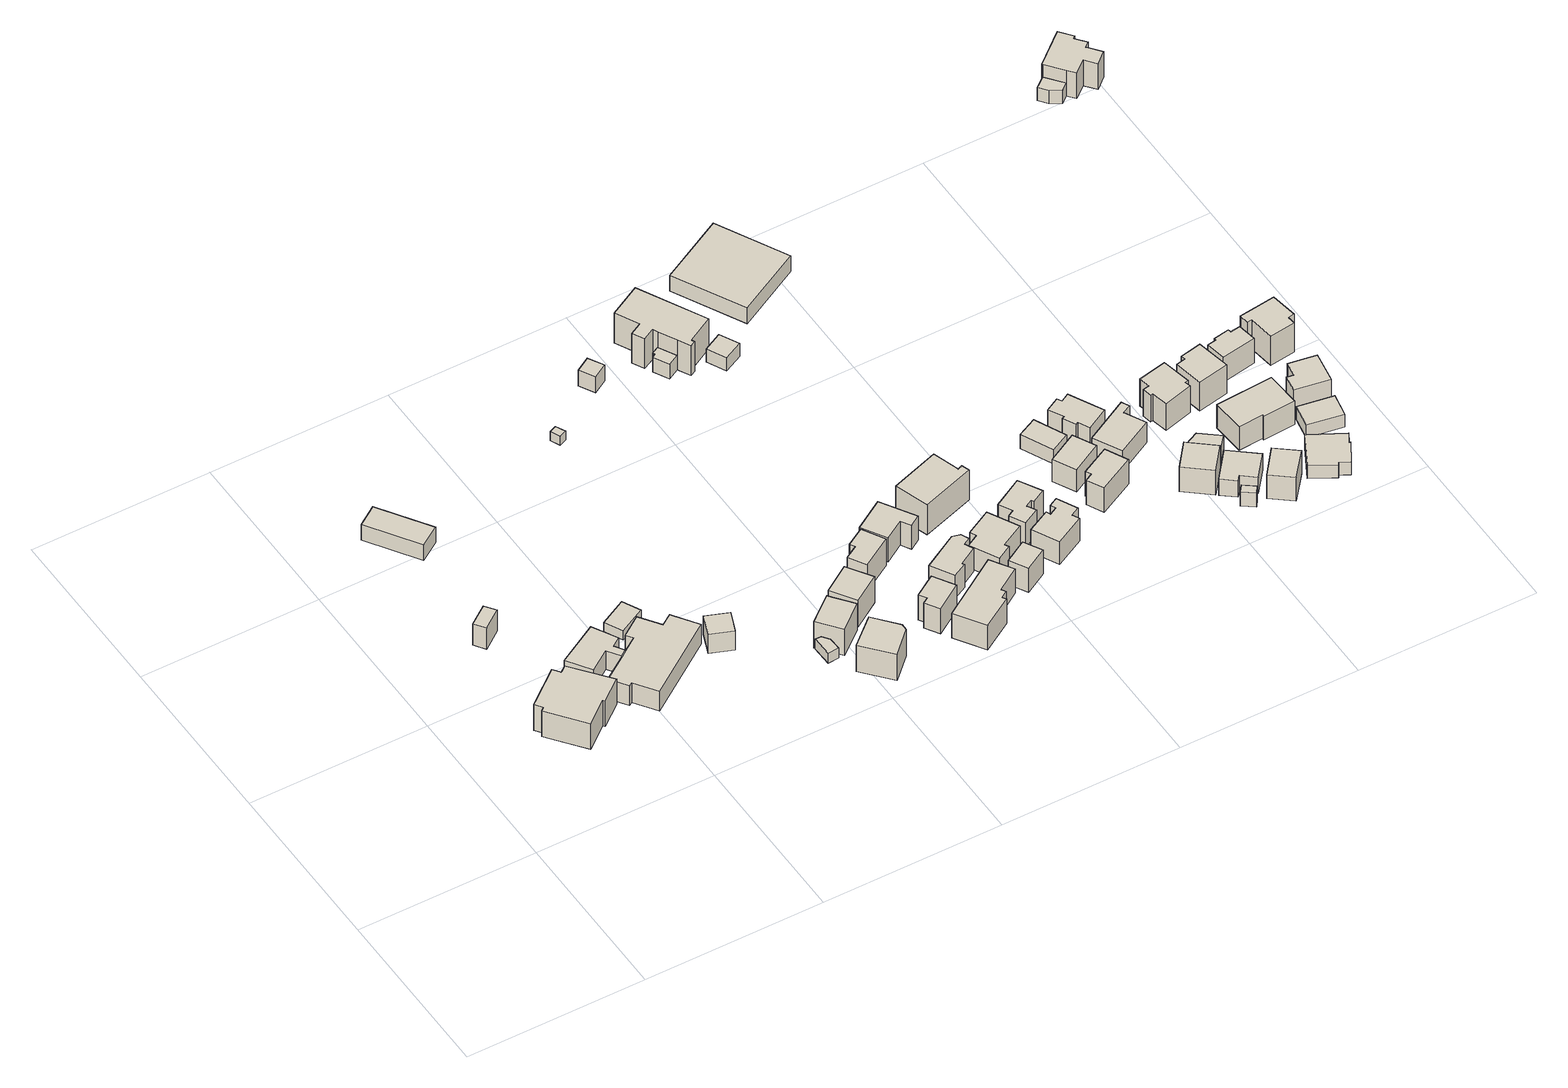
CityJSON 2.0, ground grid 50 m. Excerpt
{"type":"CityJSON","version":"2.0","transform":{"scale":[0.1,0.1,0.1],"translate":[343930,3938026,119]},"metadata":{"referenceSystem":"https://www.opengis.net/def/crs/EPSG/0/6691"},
"CityObjects":{
"building1":{"type":"Building","attributes":{"measuredHeight":7.7,"BuildingIDAttribute.prefecture":"14","BuildingIDAttribute.city":"14151","BuildingDetailAttribute.surveyYear":2015,"BuildingLandSlideRiskAttribute.description":"1","BuildingLandSlideRiskAttribute.areaType":"1"},"geometry":[{"type":"Solid","lod":"1","boundaries":[[[[0,1,2,3]],[[2,4,5,3]],[[1,6,4,2]],[[0,7,6,1]],[[3,5,7,0]],[[4,6,7,5]]]]}]},
"building2":{"type":"Building","attributes":{"usage":"411","measuredHeight":11.9,"storeysAboveGround":2,"BuildingIDAttribute.prefecture":"14","BuildingIDAttribute.city":"14151","BuildingDetailAttribute.totalFloorArea":405.94,"BuildingDetailAttribute.buildingFootprintArea":202.97,"BuildingDetailAttribute.buildingStructureType":"601","BuildingDetailAttribute.buildingStructureOrgType":"1","BuildingDetailAttribute.orgUsage":"10","BuildingDetailAttribute.surveyYear":2015,"BuildingLandSlideRiskAttribute.description":"1","BuildingLandSlideRiskAttribute.areaType":"1"},"geometry":[{"type":"Solid","lod":"1","boundaries":[[[[8,9,10,11,12,13,14,15,16,17]],[[16,18,19,17]],[[15,20,18,16]],[[14,21,20,15]],[[13,22,21,14]],[[12,23,22,13]],[[11,24,23,12]],[[10,25,24,11]],[[9,26,25,10]],[[8,27,26,9]],[[17,19,27,8]],[[18,20,21,22,23,24,25,26,27,19]]]]}]},
"building3":{"type":"Building","attributes":{"measuredHeight":5.8,"BuildingIDAttribute.prefecture":"14","BuildingIDAttribute.city":"14151","BuildingDetailAttribute.surveyYear":2015,"BuildingLandSlideRiskAttribute.description":"1","BuildingLandSlideRiskAttribute.areaType":"1"},"geometry":[{"type":"Solid","lod":"1","boundaries":[[[[28,29,30,31]],[[30,32,33,31]],[[29,34,32,30]],[[28,35,34,29]],[[31,33,35,28]],[[32,34,35,33]]]]}]},
"building4":{"type":"Building","attributes":{"usage":"411","measuredHeight":8,"storeysAboveGround":1,"BuildingIDAttribute.prefecture":"14","BuildingIDAttribute.city":"14151","BuildingDetailAttribute.totalFloorArea":80.22,"BuildingDetailAttribute.buildingFootprintArea":80.22,"BuildingDetailAttribute.buildingStructureType":"601","BuildingDetailAttribute.buildingStructureOrgType":"1","BuildingDetailAttribute.orgUsage":"10","BuildingDetailAttribute.surveyYear":2015,"BuildingLandSlideRiskAttribute.description":"1","BuildingLandSlideRiskAttribute.areaType":"1"},"geometry":[{"type":"Solid","lod":"1","boundaries":[[[[36,37,38,39,40,41,42,43]],[[42,44,45,43]],[[41,46,44,42]],[[40,47,46,41]],[[39,48,47,40]],[[38,49,48,39]],[[37,50,49,38]],[[36,51,50,37]],[[43,45,51,36]],[[44,46,47,48,49,50,51,45]]]]}]},
"building5":{"type":"Building","attributes":{"usage":"411","measuredHeight":11.6,"storeysAboveGround":2,"BuildingIDAttribute.prefecture":"14","BuildingIDAttribute.city":"14151","BuildingDetailAttribute.totalFloorArea":546.49,"BuildingDetailAttribute.buildingFootprintArea":273.24,"BuildingDetailAttribute.buildingStructureType":"601","BuildingDetailAttribute.buildingStructureOrgType":"1","BuildingDetailAttribute.orgUsage":"10","BuildingDetailAttribute.surveyYear":2015,"BuildingLandSlideRiskAttribute.description":"1","BuildingLandSlideRiskAttribute.areaType":"1"},"geometry":[{"type":"Solid","lod":"1","boundaries":[[[[52,53,54,55,56,57,58,59,60,61,62,63]],[[62,64,65,63]],[[61,66,64,62]],[[60,67,66,61]],[[59,68,67,60]],[[58,69,68,59]],[[57,70,69,58]],[[56,71,70,57]],[[55,72,71,56]],[[54,73,72,55]],[[53,74,73,54]],[[52,75,74,53]],[[63,65,75,52]],[[64,66,67,68,69,70,71,72,73,74,75,65]]]]}]},
"building6":{"type":"Building","attributes":{"usage":"411","measuredHeight":3.5,"storeysAboveGround":1,"BuildingIDAttribute.prefecture":"14","BuildingIDAttribute.city":"14151","BuildingDetailAttribute.totalFloorArea":38.05,"BuildingDetailAttribute.buildingFootprintArea":38.05,"BuildingDetailAttribute.buildingStructureType":"601","BuildingDetailAttribute.buildingStructureOrgType":"1","BuildingDetailAttribute.orgUsage":"10","BuildingDetailAttribute.surveyYear":2015,"BuildingLandSlideRiskAttribute.description":"1","BuildingLandSlideRiskAttribute.areaType":"1"},"geometry":[{"type":"Solid","lod":"1","boundaries":[[[[76,77,78,79]],[[78,80,81,79]],[[77,82,80,78]],[[76,83,82,77]],[[79,81,83,76]],[[80,82,83,81]]]]}]},
"building7":{"type":"Building","attributes":{"usage":"411","measuredHeight":6.8,"storeysAboveGround":1,"BuildingIDAttribute.prefecture":"14","BuildingIDAttribute.city":"14151","BuildingDetailAttribute.totalFloorArea":33.89,"BuildingDetailAttribute.buildingFootprintArea":33.89,"BuildingDetailAttribute.buildingStructureType":"601","BuildingDetailAttribute.buildingStructureOrgType":"1","BuildingDetailAttribute.orgUsage":"10","BuildingDetailAttribute.surveyYear":2015,"BuildingLandSlideRiskAttribute.description":"1","BuildingLandSlideRiskAttribute.areaType":"1"},"geometry":[{"type":"Solid","lod":"1","boundaries":[[[[84,85,86,87]],[[86,88,89,87]],[[85,90,88,86]],[[84,91,90,85]],[[87,89,91,84]],[[88,90,91,89]]]]}]},
"building8":{"type":"Building","attributes":{"BuildingIDAttribute.prefecture":"14","BuildingIDAttribute.city":"14151","BuildingDetailAttribute.surveyYear":2015,"BuildingLandSlideRiskAttribute.description":"1","BuildingLandSlideRiskAttribute.areaType":"1"},"geometry":[{"type":"Solid","lod":"1","boundaries":[[[[92,93,94,95]],[[94,96,97,95]],[[93,98,96,94]],[[92,99,98,93]],[[95,97,99,92]],[[96,98,99,97]]]]}]},
"building9":{"type":"Building","attributes":{"usage":"411","measuredHeight":4.2,"storeysAboveGround":2,"BuildingIDAttribute.prefecture":"14","BuildingIDAttribute.city":"14151","BuildingDetailAttribute.totalFloorArea":22.21,"BuildingDetailAttribute.buildingFootprintArea":11.1,"BuildingDetailAttribute.buildingStructureType":"601","BuildingDetailAttribute.buildingStructureOrgType":"1","BuildingDetailAttribute.orgUsage":"10","BuildingDetailAttribute.surveyYear":2015,"BuildingLandSlideRiskAttribute.description":"1","BuildingLandSlideRiskAttribute.areaType":"1"},"geometry":[{"type":"Solid","lod":"1","boundaries":[[[[100,101,102,103,104]],[[103,105,106,104]],[[102,107,105,103]],[[101,108,107,102]],[[100,109,108,101]],[[104,106,109,100]],[[105,107,108,109,106]]]]}]},
"building10":{"type":"Building","attributes":{"usage":"411","measuredHeight":9.8,"storeysAboveGround":2,"BuildingIDAttribute.prefecture":"14","BuildingIDAttribute.city":"14151","BuildingDetailAttribute.totalFloorArea":120.68,"BuildingDetailAttribute.buildingFootprintArea":60.34,"BuildingDetailAttribute.buildingStructureType":"601","BuildingDetailAttribute.buildingStructureOrgType":"1","BuildingDetailAttribute.orgUsage":"10","BuildingDetailAttribute.surveyYear":2015,"BuildingLandSlideRiskAttribute.description":"1","BuildingLandSlideRiskAttribute.areaType":"1"},"geometry":[{"type":"Solid","lod":"1","boundaries":[[[[110,111,112,113]],[[112,114,115,113]],[[111,116,114,112]],[[110,117,116,111]],[[113,115,117,110]],[[114,116,117,115]]]]}]},
"building11":{"type":"Building","attributes":{"usage":"411","measuredHeight":11.9,"storeysAboveGround":3,"BuildingIDAttribute.prefecture":"14","BuildingIDAttribute.city":"14151","BuildingDetailAttribute.totalFloorArea":209.14,"BuildingDetailAttribute.buildingFootprintArea":69.71,"BuildingDetailAttribute.buildingStructureType":"601","BuildingDetailAttribute.buildingStructureOrgType":"1","BuildingDetailAttribute.orgUsage":"10","BuildingDetailAttribute.surveyYear":2015,"BuildingLandSlideRiskAttribute.description":"1","BuildingLandSlideRiskAttribute.areaType":"1"},"geometry":[{"type":"Solid","lod":"1","boundaries":[[[[118,119,120,121,122]],[[121,123,124,122]],[[120,125,123,121]],[[119,126,125,120]],[[118,127,126,119]],[[122,124,127,118]],[[123,125,126,127,124]]]]}]},
"building12":{"type":"Building","attributes":{"measuredHeight":5.9,"BuildingIDAttribute.prefecture":"14","BuildingIDAttribute.city":"14151","BuildingDetailAttribute.surveyYear":2015,"BuildingLandSlideRiskAttribute.description":"1","BuildingLandSlideRiskAttribute.areaType":"1"},"geometry":[{"type":"Solid","lod":"1","boundaries":[[[[128,129,130,131]],[[130,132,133,131]],[[129,134,132,130]],[[128,135,134,129]],[[131,133,135,128]],[[132,134,135,133]]]]}]},
"building13":{"type":"Building","attributes":{"usage":"411","measuredHeight":9.7,"storeysAboveGround":2,"BuildingIDAttribute.prefecture":"14","BuildingIDAttribute.city":"14151","BuildingDetailAttribute.totalFloorArea":121.73,"BuildingDetailAttribute.buildingFootprintArea":60.87,"BuildingDetailAttribute.buildingStructureType":"601","BuildingDetailAttribute.buildingStructureOrgType":"1","BuildingDetailAttribute.orgUsage":"10","BuildingDetailAttribute.surveyYear":2015,"BuildingLandSlideRiskAttribute.description":"1","BuildingLandSlideRiskAttribute.areaType":"1"},"geometry":[{"type":"Solid","lod":"1","boundaries":[[[[136,137,138,139]],[[138,140,141,139]],[[137,142,140,138]],[[136,143,142,137]],[[139,141,143,136]],[[140,142,143,141]]]]}]},
"building14":{"type":"Building","attributes":{"measuredHeight":10.7,"BuildingIDAttribute.prefecture":"14","BuildingIDAttribute.city":"14151","BuildingDetailAttribute.surveyYear":2015,"BuildingLandSlideRiskAttribute.description":"1","BuildingLandSlideRiskAttribute.areaType":"1"},"geometry":[{"type":"Solid","lod":"1","boundaries":[[[[144,145,146,147,148,149]],[[148,150,151,149]],[[147,152,150,148]],[[146,153,152,147]],[[145,154,153,146]],[[144,155,154,145]],[[149,151,155,144]],[[150,152,153,154,155,151]]]]}]},
"building15":{"type":"Building","attributes":{"usage":"411","measuredHeight":10.6,"storeysAboveGround":2,"BuildingIDAttribute.prefecture":"14","BuildingIDAttribute.city":"14151","BuildingDetailAttribute.totalFloorArea":87.81,"BuildingDetailAttribute.buildingFootprintArea":43.9,"BuildingDetailAttribute.buildingStructureType":"601","BuildingDetailAttribute.buildingStructureOrgType":"1","BuildingDetailAttribute.orgUsage":"10","BuildingDetailAttribute.surveyYear":2015,"BuildingLandSlideRiskAttribute.description":"1","BuildingLandSlideRiskAttribute.areaType":"1"},"geometry":[{"type":"Solid","lod":"1","boundaries":[[[[156,157,158,159,160,161]],[[160,162,163,161]],[[159,164,162,160]],[[158,165,164,159]],[[157,166,165,158]],[[156,167,166,157]],[[161,163,167,156]],[[162,164,165,166,167,163]]]]}]},
"building16":{"type":"Building","attributes":{"usage":"411","measuredHeight":9.8,"storeysAboveGround":1,"BuildingIDAttribute.prefecture":"14","BuildingIDAttribute.city":"14151","BuildingDetailAttribute.totalFloorArea":45.26,"BuildingDetailAttribute.buildingFootprintArea":45.26,"BuildingDetailAttribute.buildingStructureType":"601","BuildingDetailAttribute.buildingStructureOrgType":"1","BuildingDetailAttribute.orgUsage":"10","BuildingDetailAttribute.surveyYear":2015},"geometry":[{"type":"Solid","lod":"1","boundaries":[[[[168,169,170,171,172,173]],[[172,174,175,173]],[[171,176,174,172]],[[170,177,176,171]],[[169,178,177,170]],[[168,179,178,169]],[[173,175,179,168]],[[174,176,177,178,179,175]]]]}]},
"building17":{"type":"Building","attributes":{"usage":"401","measuredHeight":10.9,"storeysAboveGround":2,"BuildingIDAttribute.prefecture":"14","BuildingIDAttribute.city":"14151","BuildingDetailAttribute.totalFloorArea":369.86,"BuildingDetailAttribute.buildingFootprintArea":184.93,"BuildingDetailAttribute.buildingStructureType":"601","BuildingDetailAttribute.buildingStructureOrgType":"1","BuildingDetailAttribute.orgUsage":"61","BuildingDetailAttribute.surveyYear":2015,"BuildingLandSlideRiskAttribute.description":"1","BuildingLandSlideRiskAttribute.areaType":"1"},"geometry":[{"type":"Solid","lod":"1","boundaries":[[[[180,181,149,148,182,183,184,185,186,187,188,189]],[[188,190,191,189]],[[187,192,190,188]],[[186,193,192,187]],[[185,194,193,186]],[[184,195,194,185]],[[183,196,195,184]],[[182,197,196,183]],[[148,198,197,182]],[[149,199,198,148]],[[181,200,199,149]],[[180,201,200,181]],[[189,191,201,180]],[[190,192,193,194,195,196,197,198,199,200,201,191]]]]}]},
"building18":{"type":"Building","attributes":{"usage":"401","measuredHeight":9.5,"storeysAboveGround":2,"BuildingIDAttribute.prefecture":"14","BuildingIDAttribute.city":"14151","BuildingDetailAttribute.totalFloorArea":289.42,"BuildingDetailAttribute.buildingFootprintArea":144.71,"BuildingDetailAttribute.buildingStructureType":"601","BuildingDetailAttribute.buildingStructureOrgType":"1","BuildingDetailAttribute.orgUsage":"61","BuildingDetailAttribute.surveyYear":2015,"BuildingLandSlideRiskAttribute.description":"1","BuildingLandSlideRiskAttribute.areaType":"1"},"geometry":[{"type":"Solid","lod":"1","boundaries":[[[[202,203,204,205,206,207,208,209]],[[208,210,211,209]],[[207,212,210,208]],[[206,213,212,207]],[[205,214,213,206]],[[204,215,214,205]],[[203,216,215,204]],[[202,217,216,203]],[[209,211,217,202]],[[210,212,213,214,215,216,217,211]]]]}]},
"building19":{"type":"Building","attributes":{"usage":"411","measuredHeight":9.2,"storeysAboveGround":2,"BuildingIDAttribute.prefecture":"14","BuildingIDAttribute.city":"14151","BuildingDetailAttribute.totalFloorArea":146.55,"BuildingDetailAttribute.buildingFootprintArea":73.28,"BuildingDetailAttribute.buildingStructureType":"601","BuildingDetailAttribute.buildingStructureOrgType":"1","BuildingDetailAttribute.orgUsage":"10","BuildingDetailAttribute.surveyYear":2015,"BuildingLandSlideRiskAttribute.description":"1","BuildingLandSlideRiskAttribute.areaType":"1"},"geometry":[{"type":"Solid","lod":"1","boundaries":[[[[218,219,220,221,222,223]],[[222,224,225,223]],[[221,226,224,222]],[[220,227,226,221]],[[219,228,227,220]],[[218,229,228,219]],[[223,225,229,218]],[[224,226,227,228,229,225]]]]}]},
"building20":{"type":"Building","attributes":{"measuredHeight":4.8,"BuildingIDAttribute.prefecture":"14","BuildingIDAttribute.city":"14151","BuildingDetailAttribute.surveyYear":2015,"BuildingLandSlideRiskAttribute.description":"1","BuildingLandSlideRiskAttribute.areaType":"1"},"geometry":[{"type":"Solid","lod":"1","boundaries":[[[[230,231,232,233]],[[232,234,235,233]],[[231,236,234,232]],[[230,237,236,231]],[[233,235,237,230]],[[234,236,237,235]]]]}]},
"building21":{"type":"Building","attributes":{"usage":"411","measuredHeight":8.6,"storeysAboveGround":2,"BuildingIDAttribute.prefecture":"14","BuildingIDAttribute.city":"14151","BuildingDetailAttribute.totalFloorArea":111.15,"BuildingDetailAttribute.buildingFootprintArea":55.57,"BuildingDetailAttribute.buildingStructureType":"601","BuildingDetailAttribute.buildingStructureOrgType":"1","BuildingDetailAttribute.orgUsage":"10","BuildingDetailAttribute.surveyYear":2015,"BuildingLandSlideRiskAttribute.description":"1","BuildingLandSlideRiskAttribute.areaType":"1"},"geometry":[{"type":"Solid","lod":"1","boundaries":[[[[238,239,240,241,242,243,244,245,246]],[[245,247,248,246]],[[244,249,247,245]],[[243,250,249,244]],[[242,251,250,243]],[[241,252,251,242]],[[240,253,252,241]],[[239,254,253,240]],[[238,255,254,239]],[[246,248,255,238]],[[247,249,250,251,252,253,254,255,248]]]]}]},
"building22":{"type":"Building","attributes":{"usage":"411","measuredHeight":9.1,"storeysAboveGround":1,"BuildingIDAttribute.prefecture":"14","BuildingIDAttribute.city":"14151","BuildingDetailAttribute.totalFloorArea":91.33,"BuildingDetailAttribute.buildingFootprintArea":91.33,"BuildingDetailAttribute.buildingStructureType":"601","BuildingDetailAttribute.buildingStructureOrgType":"1","BuildingDetailAttribute.orgUsage":"10","BuildingDetailAttribute.surveyYear":2015,"BuildingLandSlideRiskAttribute.description":"1","BuildingLandSlideRiskAttribute.areaType":"1"},"geometry":[{"type":"Solid","lod":"1","boundaries":[[[[256,257,258,259,260,261,262,263]],[[262,264,265,263]],[[261,266,264,262]],[[260,267,266,261]],[[259,268,267,260]],[[258,269,268,259]],[[257,270,269,258]],[[256,271,270,257]],[[263,265,271,256]],[[264,266,267,268,269,270,271,265]]]]}]},
"building23":{"type":"Building","attributes":{"usage":"411","measuredHeight":9.2,"storeysAboveGround":2,"BuildingIDAttribute.prefecture":"14","BuildingIDAttribute.city":"14151","BuildingDetailAttribute.totalFloorArea":55.52,"BuildingDetailAttribute.buildingFootprintArea":27.76,"BuildingDetailAttribute.buildingStructureType":"601","BuildingDetailAttribute.buildingStructureOrgType":"1","BuildingDetailAttribute.orgUsage":"10","BuildingDetailAttribute.surveyYear":2015,"BuildingLandSlideRiskAttribute.description":"1","BuildingLandSlideRiskAttribute.areaType":"1"},"geometry":[{"type":"Solid","lod":"1","boundaries":[[[[272,273,274,275]],[[274,276,277,275]],[[273,278,276,274]],[[272,279,278,273]],[[275,277,279,272]],[[276,278,279,277]]]]}]},
"building24":{"type":"Building","attributes":{"usage":"411","measuredHeight":11.7,"storeysAboveGround":2,"BuildingIDAttribute.prefecture":"14","BuildingIDAttribute.city":"14151","BuildingDetailAttribute.totalFloorArea":198.96,"BuildingDetailAttribute.buildingFootprintArea":99.48,"BuildingDetailAttribute.buildingStructureType":"601","BuildingDetailAttribute.buildingStructureOrgType":"1","BuildingDetailAttribute.orgUsage":"10","BuildingDetailAttribute.surveyYear":2015,"BuildingLandSlideRiskAttribute.description":"1","BuildingLandSlideRiskAttribute.areaType":"1"},"geometry":[{"type":"Solid","lod":"1","boundaries":[[[[280,281,282,283,284,285]],[[284,286,287,285]],[[283,288,286,284]],[[282,289,288,283]],[[281,290,289,282]],[[280,291,290,281]],[[285,287,291,280]],[[286,288,289,290,291,287]]]]}]},
"building25":{"type":"Building","attributes":{"usage":"401","measuredHeight":5.6,"storeysAboveGround":1,"BuildingIDAttribute.prefecture":"14","BuildingIDAttribute.city":"14151","BuildingDetailAttribute.totalFloorArea":444.55,"BuildingDetailAttribute.buildingFootprintArea":444.55,"BuildingDetailAttribute.buildingStructureType":"610","BuildingDetailAttribute.buildingStructureOrgType":"2","BuildingDetailAttribute.orgUsage":"61","BuildingDetailAttribute.surveyYear":2015,"BuildingLandSlideRiskAttribute.description":"1","BuildingLandSlideRiskAttribute.areaType":"1"},"geometry":[{"type":"Solid","lod":"1","boundaries":[[[[292,293,294,295]],[[294,296,297,295]],[[293,298,296,294]],[[292,299,298,293]],[[295,297,299,292]],[[296,298,299,297]]]]}]},
"building26":{"type":"Building","attributes":{"usage":"411","measuredHeight":9.2,"storeysAboveGround":2,"BuildingIDAttribute.prefecture":"14","BuildingIDAttribute.city":"14151","BuildingDetailAttribute.totalFloorArea":134.91,"BuildingDetailAttribute.buildingFootprintArea":67.45,"BuildingDetailAttribute.buildingStructureType":"601","BuildingDetailAttribute.buildingStructureOrgType":"1","BuildingDetailAttribute.orgUsage":"10","BuildingDetailAttribute.surveyYear":2015,"BuildingLandSlideRiskAttribute.description":"1","BuildingLandSlideRiskAttribute.areaType":"1"},"geometry":[{"type":"Solid","lod":"1","boundaries":[[[[300,301,302,303,304,305,306,307,308,309]],[[308,310,311,309]],[[307,312,310,308]],[[306,313,312,307]],[[305,314,313,306]],[[304,315,314,305]],[[303,316,315,304]],[[302,317,316,303]],[[301,318,317,302]],[[300,319,318,301]],[[309,311,319,300]],[[310,312,313,314,315,316,317,318,319,311]]]]}]},
"building27":{"type":"Building","attributes":{"usage":"411","measuredHeight":9,"storeysAboveGround":2,"BuildingIDAttribute.prefecture":"14","BuildingIDAttribute.city":"14151","BuildingDetailAttribute.totalFloorArea":150.06,"BuildingDetailAttribute.buildingFootprintArea":75.03,"BuildingDetailAttribute.buildingStructureType":"601","BuildingDetailAttribute.buildingStructureOrgType":"1","BuildingDetailAttribute.orgUsage":"10","BuildingDetailAttribute.surveyYear":2015,"BuildingLandSlideRiskAttribute.description":"1","BuildingLandSlideRiskAttribute.areaType":"1"},"geometry":[{"type":"Solid","lod":"1","boundaries":[[[[320,321,322,323,324,325,326,327,328,329]],[[328,330,331,329]],[[327,332,330,328]],[[326,333,332,327]],[[325,334,333,326]],[[324,335,334,325]],[[323,336,335,324]],[[322,337,336,323]],[[321,338,337,322]],[[320,339,338,321]],[[329,331,339,320]],[[330,332,333,334,335,336,337,338,339,331]]]]}]},
"building28":{"type":"Building","attributes":{"usage":"411","measuredHeight":8.6,"storeysAboveGround":2,"BuildingIDAttribute.prefecture":"14","BuildingIDAttribute.city":"14151","BuildingDetailAttribute.totalFloorArea":92.34,"BuildingDetailAttribute.buildingFootprintArea":46.17,"BuildingDetailAttribute.buildingStructureType":"601","BuildingDetailAttribute.buildingStructureOrgType":"1","BuildingDetailAttribute.orgUsage":"10","BuildingDetailAttribute.surveyYear":2015,"BuildingLandSlideRiskAttribute.description":"1","BuildingLandSlideRiskAttribute.areaType":"1"},"geometry":[{"type":"Solid","lod":"1","boundaries":[[[[340,341,342,343]],[[342,344,345,343]],[[341,346,344,342]],[[340,347,346,341]],[[343,345,347,340]],[[344,346,347,345]]]]}]},
"building29":{"type":"Building","attributes":{"usage":"411","measuredHeight":5,"storeysAboveGround":1,"BuildingIDAttribute.prefecture":"14","BuildingIDAttribute.city":"14151","BuildingDetailAttribute.totalFloorArea":47.46,"BuildingDetailAttribute.buildingFootprintArea":47.46,"BuildingDetailAttribute.buildingStructureType":"610","BuildingDetailAttribute.buildingStructureOrgType":"2","BuildingDetailAttribute.orgUsage":"10","BuildingDetailAttribute.surveyYear":2015,"BuildingLandSlideRiskAttribute.description":"1","BuildingLandSlideRiskAttribute.areaType":"1"},"geometry":[{"type":"Solid","lod":"1","boundaries":[[[[348,349,350,351]],[[350,352,353,351]],[[349,354,352,350]],[[348,355,354,349]],[[351,353,355,348]],[[352,354,355,353]]]]}]},
"building30":{"type":"Building","attributes":{"usage":"411","measuredHeight":8.9,"storeysAboveGround":2,"BuildingIDAttribute.prefecture":"14","BuildingIDAttribute.city":"14151","BuildingDetailAttribute.totalFloorArea":101.1,"BuildingDetailAttribute.buildingFootprintArea":50.55,"BuildingDetailAttribute.buildingStructureType":"601","BuildingDetailAttribute.buildingStructureOrgType":"1","BuildingDetailAttribute.orgUsage":"10","BuildingDetailAttribute.surveyYear":2015,"BuildingLandSlideRiskAttribute.description":"1","BuildingLandSlideRiskAttribute.areaType":"1"},"geometry":[{"type":"Solid","lod":"1","boundaries":[[[[356,357,358,359,360,361]],[[360,362,363,361]],[[359,364,362,360]],[[358,365,364,359]],[[357,366,365,358]],[[356,367,366,357]],[[361,363,367,356]],[[362,364,365,366,367,363]]]]}]},
"building31":{"type":"Building","attributes":{"usage":"422","measuredHeight":9.3,"storeysAboveGround":2,"BuildingIDAttribute.prefecture":"14","BuildingIDAttribute.city":"14151","BuildingDetailAttribute.totalFloorArea":136.55,"BuildingDetailAttribute.buildingFootprintArea":68.27,"BuildingDetailAttribute.buildingStructureType":"610","BuildingDetailAttribute.buildingStructureOrgType":"2","BuildingDetailAttribute.orgUsage":"137","BuildingDetailAttribute.surveyYear":2015,"BuildingLandSlideRiskAttribute.description":"1","BuildingLandSlideRiskAttribute.areaType":"1"},"geometry":[{"type":"Solid","lod":"1","boundaries":[[[[368,369,370,371,372,373,374,375,376,377]],[[376,378,379,377]],[[375,380,378,376]],[[374,381,380,375]],[[373,382,381,374]],[[372,383,382,373]],[[371,384,383,372]],[[370,385,384,371]],[[369,386,385,370]],[[368,387,386,369]],[[377,379,387,368]],[[378,380,381,382,383,384,385,386,387,379]]]]}]},
"building32":{"type":"Building","attributes":{"usage":"411","measuredHeight":8.5,"storeysAboveGround":2,"BuildingIDAttribute.prefecture":"14","BuildingIDAttribute.city":"14151","BuildingDetailAttribute.totalFloorArea":145.86,"BuildingDetailAttribute.buildingFootprintArea":72.93,"BuildingDetailAttribute.buildingStructureType":"601","BuildingDetailAttribute.buildingStructureOrgType":"1","BuildingDetailAttribute.orgUsage":"10","BuildingDetailAttribute.surveyYear":2015,"BuildingLandSlideRiskAttribute.description":"1","BuildingLandSlideRiskAttribute.areaType":"1"},"geometry":[{"type":"Solid","lod":"1","boundaries":[[[[388,389,390,391,392,393]],[[392,394,395,393]],[[391,396,394,392]],[[390,397,396,391]],[[389,398,397,390]],[[388,399,398,389]],[[393,395,399,388]],[[394,396,397,398,399,395]]]]}]},
"building33":{"type":"Building","attributes":{"usage":"411","measuredHeight":9.6,"storeysAboveGround":1,"BuildingIDAttribute.prefecture":"14","BuildingIDAttribute.city":"14151","BuildingDetailAttribute.totalFloorArea":63.63,"BuildingDetailAttribute.buildingFootprintArea":63.63,"BuildingDetailAttribute.buildingStructureType":"601","BuildingDetailAttribute.buildingStructureOrgType":"1","BuildingDetailAttribute.orgUsage":"10","BuildingDetailAttribute.surveyYear":2015,"BuildingLandSlideRiskAttribute.description":"1","BuildingLandSlideRiskAttribute.areaType":"1"},"geometry":[{"type":"Solid","lod":"1","boundaries":[[[[400,401,402,403]],[[402,404,405,403]],[[401,406,404,402]],[[400,407,406,401]],[[403,405,407,400]],[[404,406,407,405]]]]}]},
"building34":{"type":"Building","attributes":{"measuredHeight":5,"BuildingIDAttribute.prefecture":"14","BuildingIDAttribute.city":"14151","BuildingDetailAttribute.surveyYear":2015},"geometry":[{"type":"Solid","lod":"1","boundaries":[[[[408,409,410,411]],[[410,412,413,411]],[[409,414,412,410]],[[408,415,414,409]],[[411,413,415,408]],[[412,414,415,413]]]]}]},
"building35":{"type":"Building","attributes":{"usage":"411","measuredHeight":6.4,"storeysAboveGround":1,"BuildingIDAttribute.prefecture":"14","BuildingIDAttribute.city":"14151","BuildingDetailAttribute.totalFloorArea":70.49,"BuildingDetailAttribute.buildingFootprintArea":70.49,"BuildingDetailAttribute.buildingStructureType":"601","BuildingDetailAttribute.buildingStructureOrgType":"1","BuildingDetailAttribute.orgUsage":"10","BuildingDetailAttribute.surveyYear":2015,"BuildingLandSlideRiskAttribute.description":"1","BuildingLandSlideRiskAttribute.areaType":"1"},"geometry":[{"type":"Solid","lod":"1","boundaries":[[[[416,417,418,419,420,421]],[[420,422,423,421]],[[419,424,422,420]],[[418,425,424,419]],[[417,426,425,418]],[[416,427,426,417]],[[421,423,427,416]],[[422,424,425,426,427,423]]]]}]},
"building36":{"type":"Building","attributes":{"usage":"411","measuredHeight":5,"storeysAboveGround":1,"BuildingIDAttribute.prefecture":"14","BuildingIDAttribute.city":"14151","BuildingDetailAttribute.totalFloorArea":23.52,"BuildingDetailAttribute.buildingFootprintArea":23.52,"BuildingDetailAttribute.buildingStructureType":"601","BuildingDetailAttribute.buildingStructureOrgType":"1","BuildingDetailAttribute.orgUsage":"10","BuildingDetailAttribute.surveyYear":2015,"BuildingLandSlideRiskAttribute.description":"1","BuildingLandSlideRiskAttribute.areaType":"1"},"geometry":[{"type":"Solid","lod":"1","boundaries":[[[[428,429,430,431]],[[430,432,433,431]],[[429,434,432,430]],[[428,435,434,429]],[[431,433,435,428]],[[432,434,435,433]]]]}]},
"building37":{"type":"Building","attributes":{"usage":"411","measuredHeight":9.5,"storeysAboveGround":2,"BuildingIDAttribute.prefecture":"14","BuildingIDAttribute.city":"14151","BuildingDetailAttribute.totalFloorArea":127.62,"BuildingDetailAttribute.buildingFootprintArea":63.81,"BuildingDetailAttribute.buildingStructureType":"601","BuildingDetailAttribute.buildingStructureOrgType":"1","BuildingDetailAttribute.orgUsage":"10","BuildingDetailAttribute.surveyYear":2015,"BuildingLandSlideRiskAttribute.description":"1","BuildingLandSlideRiskAttribute.areaType":"1"},"geometry":[{"type":"Solid","lod":"1","boundaries":[[[[436,437,438,439,440,441,442,443,444,445]],[[444,446,447,445]],[[443,448,446,444]],[[442,449,448,443]],[[441,450,449,442]],[[440,451,450,441]],[[439,452,451,440]],[[438,453,452,439]],[[437,454,453,438]],[[436,455,454,437]],[[445,447,455,436]],[[446,448,449,450,451,452,453,454,455,447]]]]}]},
"building38":{"type":"Building","attributes":{"usage":"411","measuredHeight":8.7,"storeysAboveGround":2,"BuildingIDAttribute.prefecture":"14","BuildingIDAttribute.city":"14151","BuildingDetailAttribute.totalFloorArea":93.18,"BuildingDetailAttribute.buildingFootprintArea":46.59,"BuildingDetailAttribute.buildingStructureType":"601","BuildingDetailAttribute.buildingStructureOrgType":"1","BuildingDetailAttribute.orgUsage":"10","BuildingDetailAttribute.surveyYear":2015,"BuildingLandSlideRiskAttribute.description":"1","BuildingLandSlideRiskAttribute.areaType":"1"},"geometry":[{"type":"Solid","lod":"1","boundaries":[[[[456,457,458,459]],[[458,460,461,459]],[[457,462,460,458]],[[456,463,462,457]],[[459,461,463,456]],[[460,462,463,461]]]]}]},
"building39":{"type":"Building","attributes":{"usage":"413","measuredHeight":11,"storeysAboveGround":2,"BuildingIDAttribute.prefecture":"14","BuildingIDAttribute.city":"14151","BuildingDetailAttribute.totalFloorArea":110.77,"BuildingDetailAttribute.buildingFootprintArea":55.38,"BuildingDetailAttribute.buildingStructureType":"601","BuildingDetailAttribute.buildingStructureOrgType":"1","BuildingDetailAttribute.orgUsage":"30","BuildingDetailAttribute.surveyYear":2015,"BuildingLandSlideRiskAttribute.description":"1","BuildingLandSlideRiskAttribute.areaType":"1"},"geometry":[{"type":"Solid","lod":"1","boundaries":[[[[464,465,466,467,468,469]],[[468,470,471,469]],[[467,472,470,468]],[[466,473,472,467]],[[465,474,473,466]],[[464,475,474,465]],[[469,471,475,464]],[[470,472,473,474,475,471]]]]}]},
"building40":{"type":"Building","attributes":{"usage":"411","measuredHeight":8.7,"storeysAboveGround":2,"BuildingIDAttribute.prefecture":"14","BuildingIDAttribute.city":"14151","BuildingDetailAttribute.totalFloorArea":211.7,"BuildingDetailAttribute.buildingFootprintArea":105.85,"BuildingDetailAttribute.buildingStructureType":"601","BuildingDetailAttribute.buildingStructureOrgType":"1","BuildingDetailAttribute.orgUsage":"10","BuildingDetailAttribute.surveyYear":2015,"BuildingLandSlideRiskAttribute.description":"1","BuildingLandSlideRiskAttribute.areaType":"1"},"geometry":[{"type":"Solid","lod":"1","boundaries":[[[[476,477,478,479,480,481]],[[480,482,483,481]],[[479,484,482,480]],[[478,485,484,479]],[[477,486,485,478]],[[476,487,486,477]],[[481,483,487,476]],[[482,484,485,486,487,483]]]]}]},
"building41":{"type":"Building","attributes":{"usage":"441","measuredHeight":4.9,"storeysAboveGround":1,"BuildingIDAttribute.prefecture":"14","BuildingIDAttribute.city":"14151","BuildingDetailAttribute.totalFloorArea":88.41,"BuildingDetailAttribute.buildingFootprintArea":88.41,"BuildingDetailAttribute.buildingStructureType":"601","BuildingDetailAttribute.buildingStructureOrgType":"1","BuildingDetailAttribute.orgUsage":"180","BuildingDetailAttribute.surveyYear":2015,"BuildingLandSlideRiskAttribute.description":"1","BuildingLandSlideRiskAttribute.areaType":"1"},"geometry":[{"type":"Solid","lod":"1","boundaries":[[[[488,489,490,491,492,493,494,495]],[[494,496,497,495]],[[493,498,496,494]],[[492,499,498,493]],[[491,500,499,492]],[[490,501,500,491]],[[489,502,501,490]],[[488,503,502,489]],[[495,497,503,488]],[[496,498,499,500,501,502,503,497]]]]}]},
"building42":{"type":"Building","attributes":{"usage":"411","measuredHeight":9.1,"storeysAboveGround":2,"BuildingIDAttribute.prefecture":"14","BuildingIDAttribute.city":"14151","BuildingDetailAttribute.totalFloorArea":80.09,"BuildingDetailAttribute.buildingFootprintArea":40.04,"BuildingDetailAttribute.buildingStructureType":"601","BuildingDetailAttribute.buildingStructureOrgType":"1","BuildingDetailAttribute.orgUsage":"10","BuildingDetailAttribute.surveyYear":2015,"BuildingLandSlideRiskAttribute.description":"1","BuildingLandSlideRiskAttribute.areaType":"1"},"geometry":[{"type":"Solid","lod":"1","boundaries":[[[[504,505,506,507,508,509,510,511]],[[510,512,513,511]],[[509,514,512,510]],[[508,515,514,509]],[[507,516,515,508]],[[506,517,516,507]],[[505,518,517,506]],[[504,519,518,505]],[[511,513,519,504]],[[512,514,515,516,517,518,519,513]]]]}]},
"building43":{"type":"Building","attributes":{"usage":"411","measuredHeight":4.9,"storeysAboveGround":1,"BuildingIDAttribute.prefecture":"14","BuildingIDAttribute.city":"14151","BuildingDetailAttribute.totalFloorArea":53.14,"BuildingDetailAttribute.buildingFootprintArea":53.14,"BuildingDetailAttribute.buildingStructureType":"610","BuildingDetailAttribute.buildingStructureOrgType":"2","BuildingDetailAttribute.orgUsage":"10","BuildingDetailAttribute.surveyYear":2015,"BuildingLandSlideRiskAttribute.description":"1","BuildingLandSlideRiskAttribute.areaType":"1"},"geometry":[{"type":"Solid","lod":"1","boundaries":[[[[520,521,522,523]],[[522,524,525,523]],[[521,526,524,522]],[[520,527,526,521]],[[523,525,527,520]],[[524,526,527,525]]]]}]},
"building44":{"type":"Building","attributes":{"usage":"411","measuredHeight":8.6,"storeysAboveGround":2,"BuildingIDAttribute.prefecture":"14","BuildingIDAttribute.city":"14151","BuildingDetailAttribute.totalFloorArea":108.32,"BuildingDetailAttribute.buildingFootprintArea":54.16,"BuildingDetailAttribute.buildingStructureType":"601","BuildingDetailAttribute.buildingStructureOrgType":"1","BuildingDetailAttribute.orgUsage":"10","BuildingDetailAttribute.surveyYear":2015,"BuildingLandSlideRiskAttribute.description":"1","BuildingLandSlideRiskAttribute.areaType":"1"},"geometry":[{"type":"Solid","lod":"1","boundaries":[[[[528,529,530,531,532,533]],[[532,534,535,533]],[[531,536,534,532]],[[530,537,536,531]],[[529,538,537,530]],[[528,539,538,529]],[[533,535,539,528]],[[534,536,537,538,539,535]]]]}]},
"building45":{"type":"Building","attributes":{"usage":"411","measuredHeight":10.9,"storeysAboveGround":2,"BuildingIDAttribute.prefecture":"14","BuildingIDAttribute.city":"14151","BuildingDetailAttribute.totalFloorArea":124.97,"BuildingDetailAttribute.buildingFootprintArea":62.49,"BuildingDetailAttribute.buildingStructureType":"601","BuildingDetailAttribute.buildingStructureOrgType":"1","BuildingDetailAttribute.orgUsage":"10","BuildingDetailAttribute.surveyYear":2015,"BuildingLandSlideRiskAttribute.description":"1","BuildingLandSlideRiskAttribute.areaType":"1"},"geometry":[{"type":"Solid","lod":"1","boundaries":[[[[540,541,542,543,544,545,546,547]],[[546,548,549,547]],[[545,550,548,546]],[[544,551,550,545]],[[543,552,551,544]],[[542,553,552,543]],[[541,554,553,542]],[[540,555,554,541]],[[547,549,555,540]],[[548,550,551,552,553,554,555,549]]]]}]},
"building46":{"type":"Building","attributes":{"measuredHeight":6.2,"BuildingIDAttribute.prefecture":"14","BuildingIDAttribute.city":"14151","BuildingDetailAttribute.surveyYear":2015,"BuildingLandSlideRiskAttribute.description":"1","BuildingLandSlideRiskAttribute.areaType":"1"},"geometry":[{"type":"Solid","lod":"1","boundaries":[[[[556,557,558,559,560]],[[559,561,562,560]],[[558,563,561,559]],[[557,564,563,558]],[[556,565,564,557]],[[560,562,565,556]],[[561,563,564,565,562]]]]}]},
"building47":{"type":"Building","attributes":{"usage":"411","measuredHeight":10.2,"storeysAboveGround":2,"BuildingIDAttribute.prefecture":"14","BuildingIDAttribute.city":"14151","BuildingDetailAttribute.totalFloorArea":193.88,"BuildingDetailAttribute.buildingFootprintArea":96.94,"BuildingDetailAttribute.buildingStructureType":"601","BuildingDetailAttribute.buildingStructureOrgType":"1","BuildingDetailAttribute.orgUsage":"10","BuildingDetailAttribute.surveyYear":2015,"BuildingLandSlideRiskAttribute.description":"1","BuildingLandSlideRiskAttribute.areaType":"1"},"geometry":[{"type":"Solid","lod":"1","boundaries":[[[[566,567,568,569,570,571,572,573,560,559,574,575]],[[574,576,577,575]],[[559,578,576,574]],[[560,579,578,559]],[[573,580,579,560]],[[572,581,580,573]],[[571,582,581,572]],[[570,583,582,571]],[[569,584,583,570]],[[568,585,584,569]],[[567,586,585,568]],[[566,587,586,567]],[[575,577,587,566]],[[576,578,579,580,581,582,583,584,585,586,587,577]]]]}]}
},
"vertices":[
[118,436,334],[140,407,334],[86,368,334],[65,398,334],[86,368,406],[65,398,406],[140,407,406],[118,436,406],
[255,111,206],[189,59,206],[111,157,206],[121,165,206],[106,185,206],[205,264,206],[220,244,206],[238,258,206],[321,155,206],[259,106,206],[321,155,293],[259,106,293],[238,258,293],[220,244,293],[205,264,293],[106,185,293],[121,165,293],[111,157,293],[189,59,293],[255,111,293],
[64,855,358],[156,718,358],[101,681,358],[9,818,358],[101,681,411],[9,818,411],[156,718,411],[64,855,411],
[361,271,205],[303,231,205],[259,296,205],[373,360,205],[411,293,205],[386,275,205],[403,250,205],[385,237,205],[403,250,267],[385,237,267],[386,275,267],[411,293,267],[373,360,267],[259,296,267],[303,231,267],[361,271,267],
[360,151,196],[351,144,196],[318,191,196],[385,237,196],[403,250,196],[443,278,196],[430,296,196],[486,335,196],[526,279,196],[557,300,196],[605,232,196],[402,91,196],[605,232,263],[402,91,263],[557,300,263],[526,279,263],[486,335,263],[430,296,263],[443,278,263],[403,250,263],[385,237,263],[318,191,263],[351,144,263],[360,151,263],
[496,420,205],[521,371,205],[448,333,205],[423,382,205],[448,333,236],[423,382,236],[521,371,236],[496,420,236],
[701,255,170],[677,195,170],[616,219,170],[639,279,170],[616,219,234],[639,279,234],[677,195,234],[701,255,234],
[615,871,334],[594,862,334],[582,889,334],[602,898,334],[582,889,364],[602,898,364],[594,862,364],[615,871,364],
[915,190,61],[929,171,61],[931,135,61],[900,133,61],[898,190,61],[900,133,95],[898,190,95],[931,135,95],[929,171,95],[915,190,95],
[905,207,47],[976,265,47],[1025,204,47],[954,146,47],[1025,204,137],[954,146,137],[976,265,137],[905,207,137],
[1028,156,43],[1082,92,43],[1082,72,43],[1020,12,43],[952,90,43],[1020,12,132],[952,90,132],[1082,72,132],[1082,92,132],[1028,156,132],
[774,1033,335],[798,992,335],[758,969,335],[735,1010,335],[758,969,389],[735,1010,389],[798,992,389],[774,1033,389],
[989,279,47],[1064,328,47],[1108,261,47],[1033,212,47],[1108,261,136],[1033,212,136],[1064,328,136],[989,279,136],
[944,934,314],[922,976,314],[933,983,314],[930,989,314],[950,999,314],[976,951,314],[950,999,363],[976,951,363],[930,989,363],[933,983,363],[922,976,363],[944,934,363],
[1191,343,59],[1106,292,59],[1078,338,59],[1114,359,59],[1106,373,59],[1156,403,59],[1106,373,150],[1156,403,150],[1114,359,150],[1078,338,150],[1106,292,150],[1191,343,150],
[1169,135,38],[1185,145,38],[1172,165,38],[1232,203,38],[1268,145,38],[1193,97,38],[1268,145,123],[1193,97,123],[1232,203,123],[1172,165,123],[1185,145,123],[1169,135,123],
[1009,925,314],[994,917,314],[944,1012,314],[912,995,314],[895,1027,314],[927,1044,314],[894,1107,314],[982,1154,314],[1078,973,314],[1005,933,314],[1078,973,415],[1005,933,415],[982,1154,415],[894,1107,415],[927,1044,415],[895,1027,415],[912,995,415],[944,1012,415],[950,999,415],[976,951,415],[994,917,415],[1009,925,415],
[1423,131,26],[1358,89,26],[1365,77,26],[1346,65,26],[1353,55,26],[1267,2,26],[1215,82,26],[1384,191,26],[1215,82,109],[1384,191,109],[1267,2,109],[1353,55,109],[1346,65,109],[1365,77,109],[1358,89,109],[1423,131,109],
[1202,352,58],[1161,418,58],[1245,470,58],[1302,378,58],[1272,359,58],[1256,385,58],[1272,359,139],[1256,385,139],[1302,378,139],[1245,470,139],[1161,418,139],[1202,352,139],
[1127,911,314],[1075,885,314],[1049,937,314],[1100,963,314],[1049,937,359],[1100,963,359],[1075,885,359],[1127,911,359],
[1345,295,41],[1367,289,41],[1377,267,41],[1358,256,41],[1369,233,41],[1319,203,41],[1323,198,41],[1284,178,41],[1247,239,41],[1284,178,119],[1247,239,119],[1323,198,119],[1319,203,119],[1369,233,119],[1358,256,119],[1377,267,119],[1367,289,119],[1345,295,119],
[1449,200,35],[1409,178,35],[1368,255,35],[1401,273,35],[1392,290,35],[1463,328,35],[1507,246,35],[1443,212,35],[1507,246,111],[1443,212,111],[1463,328,111],[1392,290,111],[1401,273,111],[1368,255,111],[1409,178,111],[1449,200,111],
[1490,207,18],[1518,158,18],[1456,123,18],[1428,171,18],[1456,123,100],[1428,171,100],[1518,158,100],[1490,207,100],
[1437,528,48],[1461,454,48],[1474,459,48],[1481,438,48],[1334,390,48],[1303,483,48],[1334,390,150],[1303,483,150],[1481,438,150],[1474,459,150],[1461,454,150],[1437,528,150],
[1270,1267,333],[1371,1076,333],[1190,980,333],[1089,1171,333],[1190,980,386],[1089,1171,386],[1371,1076,386],[1270,1267,386],
[1516,294,34],[1496,330,34],[1578,376,34],[1613,314,34],[1576,293,34],[1572,301,34],[1553,290,34],[1566,267,34],[1521,242,34],[1498,284,34],[1521,242,117],[1498,284,117],[1566,267,117],[1553,290,117],[1572,301,117],[1576,293,117],[1613,314,117],[1578,376,117],[1496,330,117],[1516,294,117],
[1528,231,24],[1590,263,24],[1596,251,24],[1617,262,24],[1610,276,24],[1634,289,24],[1662,234,24],[1638,221,24],[1648,202,24],[1565,159,24],[1648,202,101],[1565,159,101],[1638,221,101],[1662,234,101],[1634,289,101],[1610,276,101],[1617,262,101],[1596,251,101],[1590,263,101],[1528,231,101],
[1772,441,38],[1804,380,38],[1720,335,38],[1688,396,38],[1720,335,113],[1688,396,113],[1804,380,113],[1772,441,113],
[1674,520,50],[1728,546,50],[1769,460,50],[1716,434,50],[1769,460,98],[1716,434,98],[1728,546,98],[1674,520,98],
[1723,296,27],[1744,307,27],[1736,322,27],[1815,363,27],[1846,302,27],[1746,251,27],[1846,302,110],[1746,251,110],[1815,363,110],[1736,322,110],[1744,307,110],[1723,296,110],
[1786,446,52],[1768,480,52],[1776,484,52],[1754,524,52],[1792,544,52],[1799,532,52],[1822,544,52],[1870,452,52],[1809,419,52],[1793,449,52],[1809,419,137],[1793,449,137],[1870,452,137],[1822,544,137],[1799,532,137],[1792,544,137],[1754,524,137],[1776,484,137],[1768,480,137],[1786,446,137],
[1808,410,42],[1931,476,42],[1942,455,42],[1918,443,42],[1948,386,42],[1848,334,42],[1948,386,111],[1848,334,111],[1918,443,111],[1942,455,111],[1931,476,111],[1808,410,111],
[1993,291,19],[2062,235,19],[2009,169,19],[1940,224,19],[2009,169,103],[1940,224,103],[2062,235,103],[1993,291,103],
[2088,108,13],[2074,89,13],[2042,112,13],[2057,131,13],[2042,112,61],[2057,131,61],[2074,89,61],[2088,108,61],
[2101,125,13],[2065,154,13],[2054,140,13],[2017,170,13],[2079,247,13],[2152,188,13],[2079,247,68],[2152,188,68],[2017,170,68],[2054,140,68],[2065,154,68],[2101,125,68],
[2049,325,29],[2101,284,29],[2076,254,29],[2009,306,29],[2076,254,74],[2009,306,74],[2101,284,74],[2049,325,74],
[1994,445,37],[1989,471,37],[2007,474,37],[2001,505,37],[2080,522,37],[2097,441,37],[2088,439,37],[2092,422,37],[2011,401,37],[2001,446,37],[2011,401,128],[2001,446,128],[2092,422,128],[2088,439,128],[2097,441,128],[2080,522,128],[2001,505,128],[2007,474,128],[1989,471,128],[1994,445,128],
[2170,178,7],[2227,133,7],[2169,61,7],[2113,106,7],[2169,61,87],[2113,106,87],[2227,133,87],[2170,178,87],
[2100,499,34],[2126,504,34],[2123,516,34],[2183,528,34],[2202,435,34],[2116,418,34],[2202,435,131],[2116,418,131],[2183,528,131],[2123,516,131],[2126,504,131],[2100,499,131],
[2289,265,28],[2199,260,28],[2199,266,28],[2130,261,28],[2124,353,28],[2283,363,28],[2124,353,108],[2283,363,108],[2130,261,108],[2199,266,108],[2199,260,108],[2289,265,108],
[2374,158,4],[2359,131,4],[2363,129,4],[2329,71,4],[2303,86,4],[2298,78,4],[2232,116,4],[2282,208,4],[2232,116,47],[2282,208,47],[2298,78,47],[2303,86,47],[2329,71,47],[2363,129,47],[2359,131,47],[2374,158,47],
[2204,527,34],[2230,531,34],[2229,537,34],[2273,545,34],[2275,536,34],[2302,540,34],[2311,488,34],[2214,471,34],[2311,488,118],[2214,471,118],[2302,540,118],[2275,536,118],[2273,545,118],[2229,537,118],[2230,531,118],[2204,527,118],
[2306,287,18],[2404,270,18],[2392,204,18],[2294,221,18],[2392,204,62],[2294,221,62],[2404,270,62],[2306,287,62],
[2338,350,22],[2345,391,22],[2421,378,22],[2407,291,22],[2311,307,22],[2319,353,22],[2311,307,98],[2319,353,98],[2407,291,98],[2421,378,98],[2345,391,98],[2338,350,98],
[2333,535,29],[2319,534,29],[2317,561,29],[2418,574,29],[2430,499,29],[2412,496,29],[2415,474,29],[2343,464,29],[2415,474,128],[2343,464,128],[2412,496,128],[2430,499,128],[2418,574,128],[2317,561,128],[2319,534,128],[2333,535,128],
[2282,1320,215],[2253,1337,215],[2235,1360,215],[2264,1383,215],[2302,1337,215],[2264,1383,260],[2302,1337,260],[2235,1360,260],[2253,1337,260],[2282,1320,260],
[2380,1426,215],[2373,1420,215],[2397,1391,215],[2383,1380,215],[2412,1344,215],[2379,1316,215],[2355,1345,215],[2319,1316,215],[2262,1385,215],[2352,1460,215],[2262,1385,302],[2352,1460,302],[2264,1383,302],[2302,1337,302],[2319,1316,302],[2355,1345,302],[2379,1316,302],[2412,1344,302],[2383,1380,302],[2397,1391,302],[2373,1420,302],[2380,1426,302]
]}
